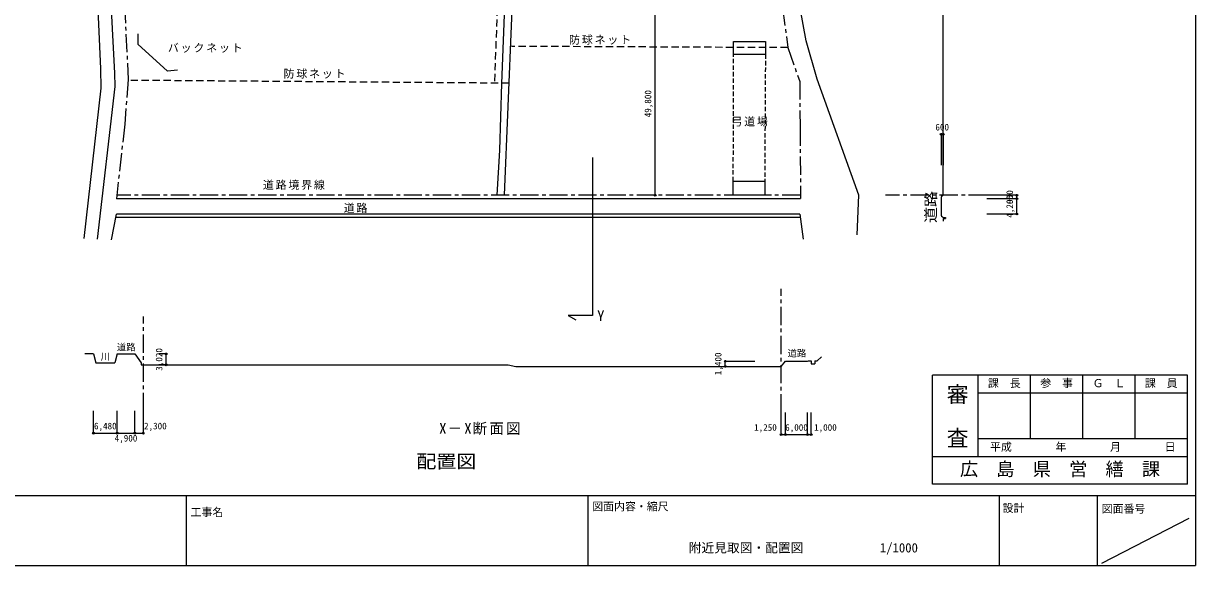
# Model space of a CAD drawing. Units: millimetres at full size, sheet at 1:1000. Extents: x -273884 to 277616, y -189277 to 195379.
# Drawn here: x -44455 to 277616, y -189277 to -40374 of the extents above; entities that cross this region are included whole.
import ezdxf
from ezdxf.enums import TextEntityAlignment as Align

# ---------------------------------------------------------------- set-up
doc = ezdxf.new("R2010")
doc.units = ezdxf.units.MM
doc.header["$LTSCALE"] = 1000
doc.header["$PDMODE"] = 32
doc.header["$PDSIZE"] = 500
for name, pattern in [('CHAIN1', [8, 5, -1, 1, -1]), ('DASHED1', [1.8, 1.2, -0.6]), ('DASHED2', [3, 2, -1])]:
    doc.linetypes.add(name, pattern=pattern)
for name, color, linetype in [('2-0_躯体', 3, 'Continuous'), ('2-5', 3, 'Continuous'), ('2-A_ハッチ', 4, 'Continuous'), ('F-0', 7, 'Continuous'), ('F-2', 7, 'Continuous')]:
    doc.layers.add(name, color=color, linetype=linetype)
doc.styles.add('@ＭＳ ゴシック', font='')
doc.styles.add('ＭＳ ゴシック', font='')
doc.styles.get('@ＭＳ ゴシック').set_extended_font_data('@MS Gothic')
doc.styles.get('ＭＳ ゴシック').set_extended_font_data('MS Gothic')

msp = doc.modelspace()

# ---------------------------------------------------------------- linework, layer by layer
at = {"layer": '2-0_躯体', "color": 7, "linetype": 'DASHED2'}
for p, q in [((87130, -283), (84942, -56774)), ((165587, -47024), (89627, -46666)), ((89009, -56797), (-15628, -55999))]:
    msp.add_line(p, q, dxfattribs=at)
at = {"layer": '2-0_躯体', "color": 4}
for p, q in [((89129, -360), (86941, -56851)), ((86941, -56851), (86344, -75151)), ((86344, -75151), (85667, -87564))]:
    msp.add_line(p, q, dxfattribs=at)
at = {"layer": '2-0_躯体', "color": 7, "linetype": 'CHAIN1'}
for p, q in [((164126, -35983), (165587, -47024)), ((169050, -87564), (-18811, -87564))]:
    msp.add_line(p, q, dxfattribs=at)
at = {"layer": '2-0_躯体', "linetype": 'DASHED1'}
for p, q in [((150605, -83707), (150616, -48879)), ((159422, -48879), (159232, -83707))]:
    msp.add_line(p, q, dxfattribs=at)
at = {"layer": '2-0_躯体'}
for p, q in [((-2129, -53189), (-4916, -53437)), ((169055, -88514), (-18917, -88514)), ((-20229, -99804), (-18865, -92714)), ((168848, -92714), (-18865, -92714)), ((168848, -92714), (169778, -99589)), ((168977, -93664), (-19048, -93664))]:
    msp.add_line(p, q, dxfattribs=at)
for points in [[(184605, -98405), (185068, -87542), (173628, -55649), (170623, -45133), (168774, -35195), (168910, -21387), (169071, 17685), (169272, 39747), (169385, 61847), (169822, 91081), (170131, 161357)], [(-6955, 83044), (-7318, 51525), (-8681, 48255), (-9498, 43895), (-10042, 39757), (-13483, 23519), (-24078, 5217), (-24353, 3841), (-25454, -3727), (-23243, -52875), (-23144, -58106), (-27849, -99478)], [(-24068, -99596), (-19225, -57660), (-19343, -53998), (-21932, -5087), (-20328, 4414), (-9562, 21780), (-5449, 39979), (-5061, 45030), (-3231, 50980)], [(-12994, -43247), (-12994, -46045), (-4916, -53437)]]:
    msp.add_lwpolyline(points, dxfattribs=at)
at = {"layer": '2-0_躯体', "color": 4}
msp.add_lwpolyline([(87726, -87564), (90776, -14394), (91351, -16)], dxfattribs=at)
at = {"layer": '2-0_躯体', "color": 7, "linetype": 'CHAIN1'}
for points in [[(-17464, -19303), (-15664, -55725), (-16635, -68026), (-18917, -88514)], [(165587, -47024), (168838, -56309), (168957, -68950), (169054, -88461)]]:
    msp.add_lwpolyline(points, dxfattribs=at)
at = {"layer": '2-0_躯体'}
for points in [[(150616, -45310), (159422, -45310), (159422, -48879), (150616, -48879)], [(150605, -83707), (159232, -83707), (159232, -87564), (150605, -87564)]]:
    msp.add_lwpolyline(points, close=True, dxfattribs=at)
at = {"layer": '2-5', "color": 4}
for p, q in [((207707, -70824), (208307, -70824)), ((207707, -70824), (207707, -79312)), ((208307, -70824), (208307, -79312))]:
    msp.add_line(p, q, dxfattribs=at)
at = {"layer": '2-5'}
for p, q in [((207707, -88514), (207707, -92714)), ((208307, -93664), (208907, -93664)), ((208307, -93964), (208907, -93964)), ((208307, -93964), (208307, -94652)), ((208907, -93664), (208907, -93964)), ((-25191, -131145), (-27599, -131145)), ((-18711, -131145), (-19359, -133565)), ((173655, -133074), (174791, -131937)), ((-11811, -134165), (88693, -134165)), ((88693, -134165), (90887, -134565)), ((90887, -134565), (163724, -134565)), ((163724, -134565), (164974, -133165)), ((164974, -133165), (170974, -133165)), ((170974, -133165), (171220, -133074)), ((171974, -133888), (172974, -133888)), ((172974, -133074), (172974, -133888)), ((172974, -133074), (173655, -133074))]:
    msp.add_line(p, q, dxfattribs=at)
for points in [[(208307, -87564), (208307, 153463), (210307, 153463)], [(-25191, -131145), (-24542, -133565), (-19359, -133565)], [(-18711, -131145), (-13811, -131145), (-12111, -133565)], [(-12111, -133565), (-12111, -134165), (-11811, -134165)], [(171220, -133074), (171974, -133074), (171974, -133888)]]:
    msp.add_lwpolyline(points, dxfattribs=at)
at = {"layer": '2-5', "color": 4}
msp.add_lwpolyline([(111924, -77239), (111924, -120558), (105256, -120558), (107371, -121779)], dxfattribs=at)
at = {"layer": '2-5'}
for centre, start, end in [((208613, -88422), 109.65344, 185.79527), ((208613, -92806), 174.20473, 250.34656)]:
    msp.add_arc(centre, 911, start, end, dxfattribs=at)
at = {"layer": '2-5', "color": 4}
for p in [(207707, -70824), (208307, -70824)]:
    msp.add_point(p, dxfattribs=at)
at = {"layer": '2-A_ハッチ'}
for p, q in [((129117, -87564), (129117, -37251)), ((228504, -87564), (220270, -87564)), ((228504, -88514), (220270, -88514)), ((228504, -88514), (228504, -87564)), ((228504, -92714), (228504, -88514)), ((228504, -92714), (220270, -92714)), ((-5224, -131145), (-7251, -131145)), ((-5224, -134165), (-5224, -131145)), ((-5224, -134165), (-7251, -134165)), ((148403, -134565), (148403, -133165)), ((148403, -133165), (156523, -133165)), ((148403, -134565), (156523, -134565)), ((-25191, -152911), (-25191, -146806)), ((-18711, -152911), (-18711, -146806)), ((-13811, -152911), (-13811, -146806)), ((-13811, -152911), (-13811, -146806)), ((-11511, -152911), (-11511, -146806)), ((163724, -153311), (163724, -147206)), ((164974, -153311), (164974, -147206)), ((170974, -153311), (170974, -147206)), ((171974, -153311), (171974, -147206)), ((-25191, -152911), (-18711, -152911)), ((-18711, -152911), (-13811, -152911)), ((-13811, -152911), (-11511, -152911)), ((163724, -153311), (164974, -153311)), ((164974, -153311), (170974, -153311)), ((170974, -153311), (171974, -153311))]:
    msp.add_line(p, q, dxfattribs=at)
at = {"layer": '2-A_ハッチ', "linetype": 'CHAIN1'}
for p, q in [((220270, -87564), (192451, -87564)), ((163724, -147206), (163724, -113314)), ((-11511, -146806), (-11511, -120898))]:
    msp.add_line(p, q, dxfattribs=at)
at = {"layer": '2-A_ハッチ'}
for p in [(129117, -87564), (228504, -87564), (228504, -88514), (228504, -92714), (-5224, -131145), (-5224, -134165), (148403, -133165), (148403, -134565), (-25191, -152911), (-18711, -152911), (-13811, -152911), (-11511, -152911), (163724, -153311), (164974, -153311), (170974, -153311), (171974, -153311)]:
    msp.add_point(p, dxfattribs=at)
at = {"layer": 'F-0'}
for p, q in [((277616, 195379), (277616, -189277)), ((-273884, -170002), (277603, -170002)), ((296, -170002), (296, -189277)), ((110616, -170277), (110616, -189277)), ((223616, -170045), (223616, -189277)), ((250616, -169978), (250616, -189277)), ((275775, -176373), (251776, -188682)), ((-273884, -189277), (277616, -189277))]:
    msp.add_line(p, q, dxfattribs=at)
at = {"layer": 'F-2', "color": 6}
for p, q in [((205377, -166952), (205377, -136952)), ((275377, -136952), (205377, -136952)), ((275377, -166952), (275377, -136952)), ((275377, -166952), (205377, -166952))]:
    msp.add_line(p, q, dxfattribs=at)
at = {"layer": 'F-2'}
for p, q in [((217877, -159452), (217877, -136952)), ((232252, -154452), (232252, -136952)), ((246627, -154452), (246627, -136952)), ((261002, -154452), (261002, -136952)), ((275377, -141952), (217877, -141952)), ((275377, -154452), (217877, -154452)), ((275377, -159452), (205377, -159452))]:
    msp.add_line(p, q, dxfattribs=at)

# ---------------------------------------------------------------- texts
at = {"layer": '2-0_躯体', "color": 7, "char_height": 2199, "attachment_point": 7, "style": 'ＭＳ ゴシック'}
for s, insert in [('\\T1.17;防球ネット', (105475, -46204)), ('\\T1.17;バックネット', (-4761, -48418)), ('\\T1.17;防球ネット', (27020, -55528)), ('\\T1.17;弓道場', (150075, -68686)), ('\\T1.17;道路境界線', (21329, -86091)), ('\\T1.17;道路', (43554, -92404))]:
    msp.add_mtext(s, dxfattribs=dict(at, insert=insert))
at = {"layer": '2-5', "color": 4, "style": 'ＭＳ ゴシック'}
msp.add_text('600', height=1833, dxfattribs=at).set_placement((206132, -70324), align=Align.BOTTOM_LEFT)
at = {"layer": '2-5', "color": 7, "style": 'ＭＳ ゴシック', "width": 1.1}
msp.add_text('道路', height=2933, rotation=90, dxfattribs=at).set_placement((207210, -95179), align=Align.BOTTOM_LEFT)
at = {"layer": '2-5', "color": 7, "style": 'ＭＳ ゴシック'}
msp.add_text('Y', height=2933, dxfattribs=at).set_placement((113193, -123006), align=Align.BOTTOM_LEFT)
at = {"layer": '2-A_ハッチ', "style": 'ＭＳ ゴシック'}
for s, p in [('49,800', (128617, -66157)), ('950', (228004, -89914)), ('4,200', (228004, -93739)), ('3,020', (-5724, -135780)), ('1,400', (147903, -136990))]:
    msp.add_text(s, height=1833, rotation=90, dxfattribs=at).set_placement(p, align=Align.BOTTOM_LEFT)
for s, p in [('道路', (-18779, -130757)), ('川', (-23252, -133377)), ('道路', (165528, -132432)), ('6,480', (-25076, -152411)), ('2,300', (-11320, -152411)), ('1,250', (156310, -152811)), ('6,000', (164849, -152811)), ('1,000', (172791, -152811)), ('4,900', (-19386, -155761))]:
    msp.add_text(s, height=1833, dxfattribs=at).set_placement(p, align=Align.BOTTOM_LEFT)
at = {"layer": '2-A_ハッチ', "color": 3, "style": 'ＭＳ ゴシック', "width": 1.1}
msp.add_text('配置図', height=3666, dxfattribs=at).set_placement((63503, -163597), align=Align.BOTTOM_LEFT)
at = {"layer": '2-A_ハッチ', "color": 7, "insert": (69783, -153434), "char_height": 2933, "attachment_point": 7, "style": 'ＭＳ ゴシック'}
msp.add_mtext('\\T1.15;X－X断面図', dxfattribs=at)
at = {"layer": 'F-0', "style": 'ＭＳ ゴシック'}
for s, height, p in [('工事名', 2199, (1457, -176372)), ('図面内容・縮尺', 2199, (111832, -174808)), ('設計', 2199, (224601, -175237)), ('図面番号', 2199, (251829, -175452)), ('附近見取図・配置図\u3000\u3000\u3000\u3000\u3000\u30001/1000', 2566, (138361, -186447))]:
    msp.add_text(s, height=height, dxfattribs=at).set_placement(p, align=Align.BOTTOM_LEFT)
at = {"layer": 'F-2', "style": 'ＭＳ ゴシック'}
for s, height, p in [('課\u3000長', 2199, (220564, -140952)), ('参\u3000事', 2199, (234939, -140952)), ('Ｇ\u3000Ｌ', 2199, (249314, -140952)), ('課\u3000員', 2199, (263689, -140952)), ('平成\u3000\u3000\u3000\u3000年\u3000\u3000\u3000\u3000月\u3000\u3000\u3000\u3000日', 2199, (221127, -158452)), ('広\u3000島\u3000県\u3000営\u3000繕\u3000課', 3666, (212877, -165702))]:
    msp.add_text(s, height=height, dxfattribs=at).set_placement(p, align=Align.BOTTOM_LEFT)
at = {"layer": 'F-2', "style": '@ＭＳ ゴシック'}
msp.add_text('審\u3000査', height=4399, rotation=270, dxfattribs=at).set_placement((208627, -139202), align=Align.BOTTOM_LEFT)

doc.saveas('drawing.dxf')
